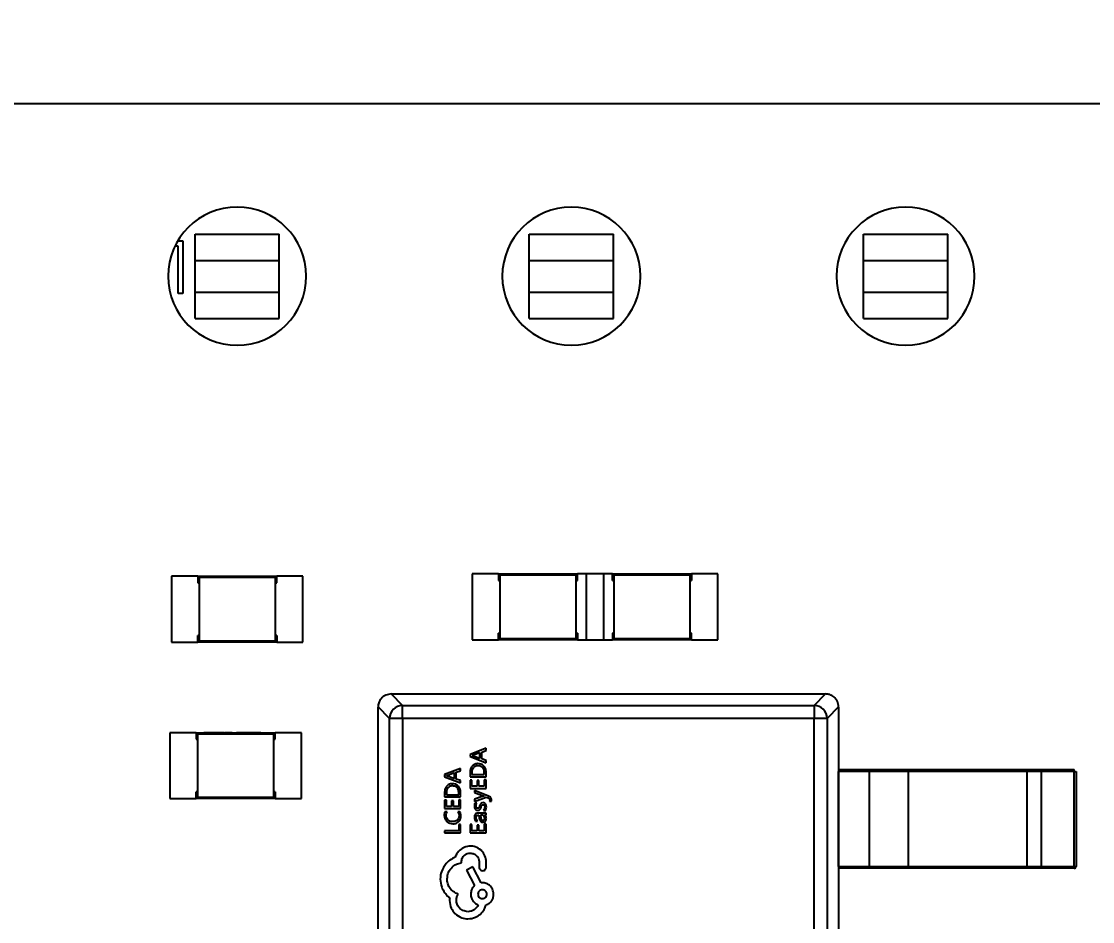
# Model space of a CAD drawing. Header units: millimetres. Extents: x 0 to 297, y 0 to 210.
# Drawn here: x 82.41 to 98.69, y 152.87 to 166.55 of the extents above; entities that cross this region are included whole.
import ezdxf

# ---------------------------------------------------------------- set-up
doc = ezdxf.new("R2010")
doc.units = ezdxf.units.MM
doc.layers.add('图框', color=7, linetype='Continuous')
doc.styles.add('SLDTEXTSTYLE0', font='TXT', dxfattribs={"width": 0.7})
doc.dimstyles.new('SLDDIMSTYLE0', dxfattribs={"dimtxt": 3.5, "dimasz": 4.08, "dimexe": 0, "dimexo": 0.0625, "dimgap": 0.875, "dimtad": 2, "dimlfac": 0.5, "dimrnd": 1e-09, "dimzin": 12, "dimdsep": 46, "dimtxsty": 'SLDTEXTSTYLE0', "dimsah": 1, "dimcen": 0.09, "dimadec": 0, "dimazin": 3, "dimtfac": 1, "dimtofl": 0, "dimtmove": 0, "dimatfit": 3, "dimfxl": 0, "dimfrac": 2, "dimtolj": 1, "dimtzin": 12, "dimarcsym": 0})

# ---------------------------------------------------------------- blocks, each defined once
blk = doc.blocks.new('_D_2')
at = {"layer": '图框'}
for p, q in [((47.865, 164.312), (47.865, 190.834)), ((123.815, 164.312), (123.815, 190.834)), ((47.865, 188.834), (123.815, 188.834))]:
    blk.add_line(p, q, dxfattribs=at)
for points in [[(47.865, 188.834), (51.945, 188.326), (51.945, 189.342)], [(123.815, 188.834), (119.735, 189.342), (119.735, 188.326)]]:
    blk.add_solid(points, dxfattribs=at)
at = {"layer": '图框', "insert": (82.78, 193.346), "char_height": 3.5, "attachment_point": 1, "style": 'SLDTEXTSTYLE0'}
blk.add_mtext('37.97', dxfattribs=at)

msp = doc.modelspace()

# ---------------------------------------------------------------- linework, layer by layer
at = {"color": 7, "linetype": 'Continuous', "lineweight": 25}
for p, q in [((48.856, 165.303), (122.824, 165.303)), ((85.046, 163.321), (86.326, 163.321)), ((85.046, 162.921), (85.046, 163.321)), ((86.326, 162.921), (86.326, 163.321)), ((90.126, 163.321), (91.406, 163.321)), ((90.126, 162.921), (90.126, 163.321)), ((91.406, 162.921), (91.406, 163.321)), ((95.206, 163.321), (96.486, 163.321)), ((95.206, 162.921), (95.206, 163.321)), ((96.486, 162.921), (96.486, 163.321)), ((84.789, 163.137), (84.74, 163.137)), ((84.784, 163.219), (84.861, 163.219)), ((84.789, 162.419), (84.789, 163.137)), ((84.861, 163.219), (84.861, 162.419)), ((85.046, 162.921), (86.326, 162.921)), ((85.046, 162.441), (85.046, 162.921)), ((86.326, 162.441), (86.326, 162.921)), ((90.126, 162.441), (90.126, 162.921)), ((90.126, 162.921), (91.406, 162.921)), ((91.406, 162.441), (91.406, 162.921)), ((95.206, 162.921), (96.486, 162.921)), ((95.206, 162.441), (95.206, 162.921)), ((96.486, 162.441), (96.486, 162.921)), ((84.861, 162.419), (84.789, 162.419)), ((85.046, 162.441), (86.326, 162.441)), ((85.046, 162.041), (85.046, 162.441)), ((86.326, 162.041), (86.326, 162.441)), ((90.126, 162.441), (91.406, 162.441)), ((90.126, 162.041), (90.126, 162.441)), ((91.406, 162.041), (91.406, 162.441)), ((95.206, 162.441), (96.486, 162.441)), ((95.206, 162.041), (95.206, 162.441)), ((96.486, 162.041), (96.486, 162.441)), ((85.046, 162.041), (86.326, 162.041)), ((90.126, 162.041), (91.406, 162.041)), ((95.206, 162.041), (96.486, 162.041)), ((84.687, 158.121), (84.687, 157.121)), ((85.087, 158.121), (84.687, 158.121)), ((85.107, 158.101), (85.087, 158.121)), ((85.087, 158.121), (86.287, 158.121)), ((85.087, 158.121), (85.087, 158.021)), ((86.267, 158.101), (85.107, 158.101)), ((85.107, 158.101), (85.107, 157.141)), ((85.207, 158.123), (85.207, 158.121)), ((85.207, 158.123), (85.238, 158.123)), ((85.238, 158.123), (85.238, 158.121)), ((85.238, 158.123), (85.249, 158.123)), ((85.249, 158.123), (85.249, 158.121)), ((85.249, 158.123), (85.281, 158.123)), ((85.281, 158.123), (85.281, 158.121)), ((85.285, 158.123), (85.285, 158.121)), ((85.297, 158.123), (85.297, 158.121)), ((85.297, 158.123), (85.306, 158.123)), ((85.308, 158.123), (85.308, 158.121)), ((85.308, 158.123), (85.339, 158.123)), ((85.339, 158.123), (85.339, 158.121)), ((85.339, 158.123), (85.35, 158.123)), ((85.35, 158.123), (85.35, 158.121)), ((85.35, 158.123), (85.382, 158.123)), ((85.382, 158.123), (85.382, 158.121)), ((85.382, 158.123), (85.384, 158.123)), ((85.386, 158.123), (85.386, 158.121)), ((85.398, 158.123), (85.398, 158.121)), ((85.421, 158.123), (85.429, 158.123)), ((85.429, 158.123), (85.429, 158.121)), ((85.429, 158.123), (85.452, 158.123)), ((85.452, 158.123), (85.452, 158.121)), ((85.452, 158.123), (85.452, 158.121)), ((85.452, 158.123), (85.452, 158.123)), ((85.452, 158.123), (85.465, 158.123)), ((85.465, 158.123), (85.465, 158.121)), ((85.465, 158.123), (85.468, 158.123)), ((85.468, 158.123), (85.468, 158.121)), ((85.468, 158.123), (85.469, 158.123)), ((85.469, 158.123), (85.469, 158.121)), ((85.469, 158.123), (85.511, 158.123)), ((85.511, 158.123), (85.511, 158.121)), ((85.511, 158.123), (85.511, 158.123)), ((85.511, 158.123), (85.511, 158.121)), ((85.513, 158.123), (85.515, 158.123)), ((85.515, 158.123), (85.515, 158.121)), ((85.521, 158.121), (85.521, 158.123)), ((85.521, 158.123), (85.521, 158.121)), ((85.522, 158.123), (85.522, 158.121)), ((85.522, 158.123), (85.522, 158.121)), ((85.527, 158.123), (85.527, 158.121)), ((85.546, 158.123), (85.546, 158.121)), ((85.552, 158.123), (85.556, 158.123)), ((85.576, 158.123), (85.576, 158.121)), ((85.588, 158.123), (85.588, 158.121)), ((85.592, 158.123), (85.592, 158.121)), ((85.592, 158.123), (85.624, 158.123)), ((85.624, 158.123), (85.624, 158.121)), ((85.624, 158.123), (85.634, 158.123)), ((85.634, 158.123), (85.634, 158.121)), ((85.634, 158.123), (85.635, 158.123)), ((85.635, 158.123), (85.635, 158.121)), ((85.635, 158.123), (85.635, 158.121)), ((85.635, 158.123), (85.635, 158.123)), ((85.635, 158.123), (85.636, 158.123)), ((85.636, 158.123), (85.636, 158.121)), ((85.702, 158.123), (85.702, 158.121)), ((85.759, 158.123), (85.759, 158.121)), ((85.789, 158.123), (85.789, 158.121)), ((85.868, 158.123), (85.868, 158.121)), ((85.937, 158.123), (85.937, 158.121)), ((85.963, 158.123), (85.963, 158.121)), ((85.976, 158.123), (85.976, 158.121)), ((86.043, 158.123), (86.043, 158.121)), ((86.071, 158.123), (86.071, 158.121)), ((86.287, 158.121), (86.267, 158.101)), ((86.267, 157.141), (86.267, 158.101)), ((86.287, 158.021), (86.287, 158.121)), ((86.687, 158.121), (86.287, 158.121)), ((86.687, 157.121), (86.687, 158.121)), ((89.259, 158.157), (89.259, 157.157)), ((89.659, 158.157), (89.259, 158.157)), ((89.679, 158.137), (89.659, 158.157)), ((89.659, 158.157), (90.859, 158.157)), ((89.659, 158.157), (89.659, 158.057)), ((89.679, 158.137), (89.679, 157.177)), ((90.839, 158.137), (89.679, 158.137)), ((89.78, 158.159), (89.78, 158.157)), ((89.78, 158.159), (89.81, 158.159)), ((89.81, 158.159), (89.81, 158.157)), ((89.81, 158.159), (89.821, 158.159)), ((89.821, 158.159), (89.821, 158.157)), ((89.821, 158.159), (89.853, 158.159)), ((89.853, 158.159), (89.853, 158.157)), ((89.857, 158.159), (89.857, 158.157)), ((89.869, 158.159), (89.869, 158.157)), ((89.881, 158.159), (89.881, 158.157)), ((89.881, 158.159), (89.911, 158.159)), ((89.911, 158.159), (89.911, 158.157)), ((89.911, 158.159), (89.922, 158.159)), ((89.922, 158.159), (89.922, 158.157)), ((89.922, 158.159), (89.954, 158.159)), ((89.954, 158.159), (89.954, 158.157)), ((89.954, 158.159), (89.956, 158.159)), ((89.958, 158.159), (89.958, 158.157)), ((89.97, 158.159), (89.97, 158.157)), ((89.993, 158.159), (90.001, 158.159)), ((90.001, 158.159), (90.001, 158.157)), ((90.001, 158.159), (90.024, 158.159)), ((90.024, 158.159), (90.024, 158.157)), ((90.024, 158.159), (90.025, 158.159)), ((90.025, 158.159), (90.025, 158.157)), ((90.025, 158.159), (90.038, 158.159)), ((90.038, 158.159), (90.038, 158.157)), ((90.038, 158.159), (90.04, 158.159)), ((90.04, 158.159), (90.04, 158.157)), ((90.04, 158.159), (90.041, 158.159)), ((90.041, 158.159), (90.041, 158.157)), ((90.041, 158.159), (90.083, 158.159)), ((90.083, 158.159), (90.083, 158.157)), ((90.083, 158.159), (90.084, 158.159)), ((90.084, 158.159), (90.084, 158.157)), ((90.085, 158.159), (90.087, 158.159)), ((90.087, 158.159), (90.087, 158.157)), ((90.094, 158.157), (90.094, 158.159)), ((90.094, 158.159), (90.094, 158.157)), ((90.094, 158.159), (90.094, 158.157)), ((90.094, 158.159), (90.094, 158.157)), ((90.099, 158.159), (90.099, 158.157)), ((90.119, 158.159), (90.119, 158.157)), ((90.124, 158.159), (90.128, 158.159)), ((90.149, 158.159), (90.149, 158.157)), ((90.161, 158.159), (90.161, 158.157)), ((90.164, 158.159), (90.164, 158.157)), ((90.164, 158.159), (90.196, 158.159)), ((90.196, 158.159), (90.196, 158.157)), ((90.196, 158.159), (90.207, 158.159)), ((90.207, 158.159), (90.207, 158.157)), ((90.207, 158.159), (90.207, 158.157)), ((90.207, 158.159), (90.207, 158.159)), ((90.207, 158.159), (90.207, 158.157)), ((90.207, 158.159), (90.208, 158.159)), ((90.207, 158.159), (90.207, 158.159)), ((90.208, 158.159), (90.208, 158.157)), ((90.274, 158.159), (90.274, 158.157)), ((90.331, 158.159), (90.331, 158.157)), ((90.362, 158.159), (90.362, 158.157)), ((90.44, 158.159), (90.44, 158.157)), ((90.51, 158.159), (90.51, 158.157)), ((90.535, 158.159), (90.535, 158.157)), ((90.549, 158.159), (90.549, 158.157)), ((90.615, 158.159), (90.615, 158.157)), ((90.643, 158.159), (90.643, 158.157)), ((90.859, 158.157), (90.839, 158.137)), ((90.839, 157.177), (90.839, 158.137)), ((91.259, 158.157), (90.859, 158.157)), ((90.859, 158.057), (90.859, 158.157)), ((90.991, 158.158), (90.991, 157.158)), ((91.391, 158.158), (90.991, 158.158)), ((91.259, 157.157), (91.259, 158.157)), ((91.391, 158.158), (91.411, 158.138)), ((91.391, 158.158), (92.591, 158.158)), ((91.391, 158.058), (91.391, 158.158)), ((92.571, 158.138), (91.411, 158.138)), ((91.411, 158.138), (91.411, 157.178)), ((92.571, 158.138), (92.591, 158.158)), ((92.571, 157.178), (92.571, 158.138)), ((92.591, 158.158), (92.591, 158.058)), ((92.991, 158.158), (92.591, 158.158)), ((92.991, 157.158), (92.991, 158.158)), ((85.087, 158.021), (85.097, 158.021)), ((86.277, 158.021), (86.287, 158.021)), ((89.659, 158.057), (89.669, 158.057)), ((90.849, 158.057), (90.859, 158.057)), ((91.391, 158.058), (91.401, 158.058)), ((92.581, 158.058), (92.591, 158.058)), ((84.687, 157.121), (85.087, 157.121)), ((85.097, 157.221), (85.087, 157.221)), ((85.087, 157.121), (85.087, 157.221)), ((85.107, 157.141), (85.087, 157.121)), ((86.287, 157.121), (85.087, 157.121)), ((85.107, 157.141), (86.267, 157.141)), ((86.287, 157.121), (86.267, 157.141)), ((86.287, 157.221), (86.277, 157.221)), ((86.287, 157.221), (86.287, 157.121)), ((86.287, 157.121), (86.687, 157.121)), ((89.259, 157.157), (89.659, 157.157)), ((89.669, 157.257), (89.659, 157.257)), ((89.659, 157.157), (89.659, 157.257)), ((89.679, 157.177), (89.659, 157.157)), ((90.859, 157.157), (89.659, 157.157)), ((89.679, 157.177), (90.839, 157.177)), ((90.859, 157.157), (90.839, 157.177)), ((90.859, 157.257), (90.849, 157.257)), ((90.859, 157.257), (90.859, 157.157)), ((90.859, 157.157), (91.259, 157.157)), ((90.991, 157.158), (91.391, 157.158)), ((91.391, 157.258), (91.391, 157.158)), ((91.401, 157.258), (91.391, 157.258)), ((91.391, 157.158), (91.411, 157.178)), ((92.591, 157.158), (91.391, 157.158)), ((91.411, 157.178), (92.571, 157.178)), ((91.607, 157.156), (91.607, 157.158)), ((91.635, 157.156), (91.635, 157.158)), ((91.701, 157.156), (91.701, 157.158)), ((91.715, 157.156), (91.715, 157.158)), ((91.74, 157.156), (91.74, 157.158)), ((91.81, 157.156), (91.81, 157.158)), ((91.888, 157.156), (91.888, 157.158)), ((91.919, 157.156), (91.919, 157.158)), ((91.976, 157.156), (91.976, 157.158)), ((92.042, 157.156), (92.042, 157.158)), ((92.043, 157.156), (92.042, 157.156)), ((92.043, 157.156), (92.043, 157.158)), ((92.043, 157.156), (92.043, 157.158)), ((92.044, 157.156), (92.043, 157.156)), ((92.043, 157.156), (92.043, 157.156)), ((92.044, 157.156), (92.044, 157.158)), ((92.054, 157.156), (92.044, 157.156)), ((92.054, 157.156), (92.054, 157.158)), ((92.086, 157.156), (92.054, 157.156)), ((92.086, 157.156), (92.086, 157.158)), ((92.09, 157.156), (92.09, 157.158)), ((92.101, 157.156), (92.101, 157.158)), ((92.126, 157.156), (92.122, 157.156)), ((92.131, 157.156), (92.131, 157.158)), ((92.151, 157.156), (92.151, 157.158)), ((92.156, 157.158), (92.156, 157.156)), ((92.156, 157.156), (92.156, 157.158)), ((92.156, 157.156), (92.156, 157.158)), ((92.156, 157.156), (92.156, 157.158)), ((92.163, 157.156), (92.163, 157.158)), ((92.165, 157.156), (92.163, 157.156)), ((92.166, 157.156), (92.166, 157.158)), ((92.167, 157.156), (92.166, 157.156)), ((92.167, 157.156), (92.167, 157.158)), ((92.209, 157.156), (92.167, 157.156)), ((92.209, 157.156), (92.209, 157.158)), ((92.21, 157.156), (92.209, 157.156)), ((92.21, 157.156), (92.21, 157.158)), ((92.212, 157.156), (92.21, 157.156)), ((92.212, 157.156), (92.212, 157.158)), ((92.226, 157.156), (92.212, 157.156)), ((92.226, 157.156), (92.226, 157.158)), ((92.226, 157.156), (92.226, 157.158)), ((92.226, 157.156), (92.226, 157.156)), ((92.249, 157.156), (92.226, 157.156)), ((92.249, 157.156), (92.249, 157.158)), ((92.257, 157.156), (92.249, 157.156)), ((92.28, 157.156), (92.28, 157.158)), ((92.292, 157.156), (92.292, 157.158)), ((92.296, 157.156), (92.294, 157.156)), ((92.296, 157.156), (92.296, 157.158)), ((92.328, 157.156), (92.296, 157.156)), ((92.328, 157.156), (92.328, 157.158)), ((92.339, 157.156), (92.328, 157.156)), ((92.339, 157.156), (92.339, 157.158)), ((92.369, 157.156), (92.339, 157.156)), ((92.369, 157.156), (92.369, 157.158)), ((92.381, 157.156), (92.381, 157.158)), ((92.393, 157.156), (92.393, 157.158)), ((92.397, 157.156), (92.397, 157.158)), ((92.429, 157.156), (92.397, 157.156)), ((92.429, 157.156), (92.429, 157.158)), ((92.44, 157.156), (92.429, 157.156)), ((92.44, 157.156), (92.44, 157.158)), ((92.47, 157.156), (92.44, 157.156)), ((92.47, 157.156), (92.47, 157.158)), ((92.571, 157.178), (92.591, 157.158)), ((92.591, 157.258), (92.581, 157.258)), ((92.591, 157.158), (92.591, 157.258)), ((92.591, 157.158), (92.991, 157.158)), ((88.026, 156.334), (88.2, 156.16)), ((88.028, 156.334), (94.628, 156.334)), ((94.457, 156.16), (94.63, 156.334)), ((88.002, 155.962), (87.828, 156.136)), ((88.2, 155.962), (88.2, 156.16)), ((88.2, 156.16), (94.457, 156.16)), ((94.457, 156.16), (94.457, 155.962)), ((94.828, 156.136), (94.654, 155.962)), ((87.828, 143.534), (87.828, 156.134)), ((94.828, 156.134), (94.828, 143.534)), ((88.002, 143.706), (88.002, 155.962)), ((88.2, 155.962), (88.002, 155.962)), ((88.2, 155.962), (88.2, 143.706)), ((94.457, 155.962), (88.2, 155.962)), ((94.654, 155.962), (94.457, 155.962)), ((94.457, 143.706), (94.457, 155.962)), ((94.654, 155.962), (94.654, 143.706)), ((84.662, 155.744), (84.662, 154.744)), ((85.062, 155.744), (84.662, 155.744)), ((85.082, 155.724), (85.062, 155.744)), ((85.062, 155.744), (86.262, 155.744)), ((85.062, 155.744), (85.062, 155.644)), ((86.242, 155.724), (85.082, 155.724)), ((85.082, 155.724), (85.082, 154.764)), ((85.182, 155.746), (85.182, 155.744)), ((85.182, 155.746), (85.213, 155.746)), ((85.213, 155.746), (85.213, 155.744)), ((85.213, 155.746), (85.224, 155.746)), ((85.224, 155.746), (85.224, 155.744)), ((85.224, 155.746), (85.255, 155.746)), ((85.255, 155.746), (85.255, 155.744)), ((85.26, 155.746), (85.26, 155.744)), ((85.272, 155.746), (85.272, 155.744)), ((85.272, 155.746), (85.281, 155.746)), ((85.283, 155.746), (85.283, 155.744)), ((85.283, 155.746), (85.313, 155.746)), ((85.313, 155.746), (85.313, 155.744)), ((85.313, 155.746), (85.325, 155.746)), ((85.325, 155.746), (85.325, 155.744)), ((85.325, 155.746), (85.356, 155.746)), ((85.356, 155.746), (85.356, 155.744)), ((85.356, 155.746), (85.358, 155.746)), ((85.36, 155.746), (85.36, 155.744)), ((85.373, 155.746), (85.373, 155.744)), ((85.396, 155.746), (85.403, 155.746)), ((85.403, 155.746), (85.403, 155.744)), ((85.403, 155.746), (85.426, 155.746)), ((85.426, 155.746), (85.426, 155.744)), ((85.426, 155.746), (85.427, 155.746)), ((85.427, 155.746), (85.427, 155.744)), ((85.427, 155.746), (85.44, 155.746)), ((85.44, 155.746), (85.44, 155.744)), ((85.44, 155.746), (85.442, 155.746)), ((85.442, 155.746), (85.442, 155.744)), ((85.442, 155.746), (85.444, 155.746)), ((85.444, 155.746), (85.444, 155.744)), ((85.444, 155.746), (85.486, 155.746)), ((85.486, 155.746), (85.486, 155.744)), ((85.486, 155.746), (85.486, 155.744)), ((85.486, 155.746), (85.486, 155.746)), ((85.487, 155.746), (85.489, 155.746)), ((85.489, 155.746), (85.489, 155.744)), ((85.496, 155.744), (85.496, 155.746)), ((85.496, 155.746), (85.496, 155.744)), ((85.496, 155.746), (85.496, 155.744)), ((85.496, 155.746), (85.496, 155.744)), ((85.502, 155.746), (85.502, 155.744)), ((85.521, 155.746), (85.521, 155.744)), ((85.527, 155.746), (85.531, 155.746)), ((85.551, 155.746), (85.551, 155.744)), ((85.563, 155.746), (85.563, 155.744)), ((85.567, 155.746), (85.567, 155.744)), ((85.567, 155.746), (85.598, 155.746)), ((85.598, 155.746), (85.598, 155.744)), ((85.598, 155.746), (85.609, 155.746)), ((85.609, 155.746), (85.609, 155.744)), ((85.609, 155.746), (85.61, 155.746)), ((85.61, 155.746), (85.61, 155.744)), ((85.61, 155.746), (85.61, 155.744)), ((85.61, 155.746), (85.61, 155.746)), ((85.61, 155.746), (85.61, 155.744)), ((85.61, 155.746), (85.61, 155.746)), ((85.677, 155.746), (85.677, 155.744)), ((85.733, 155.746), (85.733, 155.744)), ((85.764, 155.746), (85.764, 155.744)), ((85.843, 155.746), (85.843, 155.744)), ((85.912, 155.746), (85.912, 155.744)), ((85.938, 155.746), (85.938, 155.744)), ((85.951, 155.746), (85.951, 155.744)), ((86.018, 155.746), (86.018, 155.744)), ((86.045, 155.746), (86.045, 155.744)), ((86.262, 155.744), (86.242, 155.724)), ((86.242, 154.764), (86.242, 155.724)), ((86.262, 155.644), (86.262, 155.744)), ((86.662, 155.744), (86.262, 155.744)), ((86.662, 154.744), (86.662, 155.744)), ((85.062, 155.644), (85.072, 155.644)), ((86.252, 155.644), (86.262, 155.644)), ((89.47, 155.508), (89.226, 155.415)), ((89.47, 155.473), (89.47, 155.508)), ((89.226, 155.415), (89.226, 155.381)), ((89.226, 155.381), (89.47, 155.288)), ((89.257, 155.398), (89.257, 155.397)), ((89.376, 155.438), (89.274, 155.402)), ((89.274, 155.393), (89.376, 155.357)), ((89.376, 155.357), (89.376, 155.438)), ((89.403, 155.448), (89.47, 155.473)), ((89.403, 155.347), (89.403, 155.448)), ((89.47, 155.323), (89.403, 155.347)), ((89.47, 155.288), (89.47, 155.323)), ((89.083, 155.202), (88.839, 155.109)), ((89.016, 155.143), (89.083, 155.167)), ((89.083, 155.167), (89.083, 155.202)), ((94.828, 155.184), (95.3, 155.184)), ((95.3, 155.184), (95.3, 155.154)), ((95.3, 155.184), (95.871, 155.184)), ((95.871, 155.184), (97.674, 155.184)), ((97.674, 155.184), (97.913, 155.184)), ((97.913, 155.184), (98.408, 155.184)), ((88.839, 155.109), (88.839, 155.076)), ((88.839, 155.076), (89.083, 154.983)), ((88.87, 155.092), (88.87, 155.091)), ((88.989, 155.133), (88.887, 155.096)), ((88.887, 155.087), (88.989, 155.051)), ((88.989, 155.051), (88.989, 155.133)), ((89.016, 155.041), (89.016, 155.143)), ((89.083, 155.017), (89.016, 155.041)), ((89.083, 154.983), (89.083, 155.017)), ((89.226, 155.146), (89.226, 155.076)), ((89.226, 155.076), (89.47, 155.076)), ((89.226, 155.024), (89.226, 154.899)), ((89.254, 155.024), (89.226, 155.024)), ((89.254, 155.144), (89.254, 155.108)), ((89.254, 155.108), (89.442, 155.108)), ((89.254, 154.93), (89.254, 155.024)), ((89.36, 155.017), (89.332, 155.017)), ((89.332, 155.017), (89.332, 154.93)), ((89.36, 154.93), (89.36, 155.017)), ((89.442, 155.108), (89.442, 155.143)), ((89.47, 155.03), (89.442, 155.03)), ((89.442, 155.03), (89.442, 154.93)), ((89.47, 155.076), (89.47, 155.143)), ((89.47, 154.899), (89.47, 155.03)), ((95.3, 155.154), (94.828, 155.154)), ((94.828, 153.714), (94.828, 155.154)), ((95.3, 153.714), (95.3, 155.154)), ((95.889, 155.154), (95.3, 155.154)), ((95.889, 153.714), (95.889, 155.154)), ((97.692, 155.154), (95.889, 155.154)), ((97.692, 153.714), (97.692, 155.154)), ((97.914, 155.154), (97.692, 155.154)), ((97.914, 153.714), (97.914, 155.154)), ((98.409, 155.154), (97.914, 155.154)), ((98.409, 153.714), (98.409, 155.154)), ((98.409, 155.154), (98.438, 155.154)), ((98.438, 155.154), (98.438, 153.714)), ((85.072, 154.844), (85.062, 154.844)), ((85.062, 154.744), (85.062, 154.844)), ((86.262, 154.844), (86.252, 154.844)), ((86.262, 154.844), (86.262, 154.744)), ((88.839, 154.84), (88.839, 154.77)), ((88.867, 154.839), (88.867, 154.802)), ((89.055, 154.802), (89.055, 154.837)), ((89.083, 154.77), (89.083, 154.838)), ((89.226, 154.899), (89.47, 154.899)), ((89.332, 154.93), (89.254, 154.93)), ((89.496, 154.787), (89.296, 154.866)), ((89.296, 154.866), (89.296, 154.834)), ((89.296, 154.834), (89.427, 154.786)), ((89.442, 154.93), (89.36, 154.93)), ((84.662, 154.744), (85.062, 154.744)), ((85.082, 154.764), (85.062, 154.744)), ((86.262, 154.744), (85.062, 154.744)), ((85.082, 154.764), (86.242, 154.764)), ((86.262, 154.744), (86.242, 154.764)), ((86.262, 154.744), (86.662, 154.744)), ((88.839, 154.77), (89.083, 154.77)), ((88.867, 154.719), (88.839, 154.719)), ((88.839, 154.719), (88.839, 154.593)), ((88.867, 154.802), (89.055, 154.802)), ((88.867, 154.625), (88.867, 154.719)), ((88.973, 154.712), (88.945, 154.712)), ((88.945, 154.712), (88.945, 154.625)), ((88.973, 154.625), (88.973, 154.712)), ((89.083, 154.724), (89.055, 154.724)), ((89.055, 154.724), (89.055, 154.625)), ((89.083, 154.593), (89.083, 154.724)), ((89.427, 154.778), (89.296, 154.733)), ((89.296, 154.698), (89.47, 154.767)), ((89.296, 154.733), (89.296, 154.698)), ((89.329, 154.674), (89.3, 154.674)), ((89.441, 154.782), (89.427, 154.778)), ((89.441, 154.783), (89.441, 154.782)), ((89.47, 154.767), (89.501, 154.753)), ((89.522, 154.705), (89.55, 154.705)), ((88.839, 154.593), (89.083, 154.593)), ((88.878, 154.544), (88.845, 154.544)), ((88.945, 154.625), (88.867, 154.625)), ((89.055, 154.625), (88.973, 154.625)), ((89.073, 154.544), (89.043, 154.544)), ((89.47, 154.523), (89.358, 154.523)), ((89.432, 154.565), (89.464, 154.565)), ((89.47, 154.493), (89.47, 154.523)), ((89.083, 154.351), (89.055, 154.351)), ((89.055, 154.351), (89.055, 154.254)), ((89.083, 154.223), (89.083, 154.351)), ((89.254, 154.348), (89.226, 154.348)), ((89.226, 154.348), (89.226, 154.223)), ((89.254, 154.254), (89.254, 154.348)), ((89.308, 154.4), (89.338, 154.4)), ((89.359, 154.493), (89.367, 154.441)), ((89.399, 154.493), (89.383, 154.493)), ((89.383, 154.493), (89.388, 154.452)), ((89.442, 154.354), (89.442, 154.254)), ((89.47, 154.354), (89.442, 154.354)), ((89.443, 154.493), (89.47, 154.493)), ((89.443, 154.492), (89.443, 154.493)), ((89.47, 154.223), (89.47, 154.354)), ((89.055, 154.254), (88.839, 154.254)), ((88.839, 154.254), (88.839, 154.223)), ((88.839, 154.223), (89.083, 154.223)), ((89.226, 154.223), (89.47, 154.223)), ((89.332, 154.254), (89.254, 154.254)), ((89.36, 154.342), (89.332, 154.342)), ((89.332, 154.342), (89.332, 154.254)), ((89.36, 154.254), (89.36, 154.342)), ((89.442, 154.254), (89.36, 154.254)), ((89.094, 153.766), (89.094, 153.78)), ((89.266, 153.709), (89.174, 153.655)), ((89.395, 153.466), (89.266, 153.709)), ((89.365, 153.79), (89.365, 153.712)), ((89.471, 153.698), (89.471, 153.801)), ((94.828, 153.714), (95.3, 153.714)), ((95.3, 153.714), (95.889, 153.714)), ((95.3, 153.714), (95.3, 153.684)), ((95.889, 153.714), (97.692, 153.714)), ((97.692, 153.714), (97.914, 153.714)), ((97.914, 153.714), (98.409, 153.714)), ((98.409, 153.714), (98.438, 153.714)), ((89.174, 153.655), (89.296, 153.423)), ((95.3, 153.684), (94.828, 153.684)), ((95.871, 153.684), (95.3, 153.684)), ((97.674, 153.684), (95.871, 153.684)), ((97.913, 153.684), (97.674, 153.684)), ((98.408, 153.684), (97.913, 153.684)), ((89.412, 153.466), (89.395, 153.466))]:
    msp.add_line(p, q, dxfattribs=at)
at = {"color": 7, "linetype": 'Continuous', "lineweight": 25, "flags": 128}
for points in [[(95.871, 155.184), (95.875, 155.183), (95.878, 155.182), (95.881, 155.179), (95.884, 155.175), (95.886, 155.171), (95.888, 155.165), (95.889, 155.16), (95.889, 155.154)], [(97.674, 155.184), (97.678, 155.183), (97.681, 155.182), (97.684, 155.179), (97.687, 155.175), (97.689, 155.171), (97.691, 155.165), (97.692, 155.16), (97.692, 155.154)], [(95.889, 153.714), (95.889, 153.708), (95.888, 153.702), (95.886, 153.697), (95.884, 153.693), (95.881, 153.689), (95.878, 153.686), (95.875, 153.685), (95.871, 153.684)], [(97.692, 153.714), (97.692, 153.708), (97.691, 153.702), (97.689, 153.697), (97.687, 153.693), (97.684, 153.689), (97.681, 153.686), (97.678, 153.685), (97.674, 153.684)]]:
    msp.add_lwpolyline(points, dxfattribs=at)
at = {"color": 7, "linetype": 'Continuous', "lineweight": 25}
for centre, radius, start, end in [((85.686, 162.681), 1.05, 0, 180), ((90.766, 162.681), 1.05, 0, 180), ((95.846, 162.681), 1.05, 0, 180), ((85.686, 162.681), 1.05, 180, 0), ((90.766, 162.681), 1.05, 180, 0), ((95.846, 162.681), 1.05, 180, 0), ((88.205, 155.957), 0.203, 91.5366, 178.4634), ((94.451, 155.957), 0.203, 1.5366, 88.4634), ((97.698, 155.161), 0.216, 358.0109, 5.9867), ((98.193, 155.161), 0.216, 358.0109, 5.9867), ((97.698, 153.706), 0.216, 354.0133, 1.9891), ((98.408, 153.714), 0.03, 270, 0), ((98.193, 153.706), 0.216, 354.0133, 1.9891)]:
    msp.add_arc(centre, radius, start, end, dxfattribs=at)
for points, knots in [([(85.285, 158.123), (85.285, 158.123), (85.285, 158.123), (85.289, 158.123), (85.294, 158.123), (85.297, 158.123)], [0, 0, 0, 0, 0.297635, 0.573106, 1, 1, 1, 1]), ([(85.386, 158.123), (85.386, 158.123), (85.386, 158.123), (85.39, 158.123), (85.395, 158.123), (85.398, 158.123)], [0, 0, 0, 0, 0.297635, 0.573106, 1, 1, 1, 1]), ([(85.398, 158.123), (85.403, 158.123), (85.412, 158.123), (85.423, 158.123), (85.429, 158.123)], [0, 0, 0, 0, 0.541032, 1, 1, 1, 1]), ([(85.515, 158.123), (85.516, 158.123), (85.518, 158.123), (85.521, 158.123), (85.521, 158.123), (85.521, 158.123)], [0, 0, 0, 0, 0.292205, 0.564001, 1, 1, 1, 1]), ([(85.527, 158.123), (85.53, 158.123), (85.537, 158.123), (85.543, 158.123), (85.546, 158.123)], [0, 0, 0, 0, 0.516592, 1, 1, 1, 1]), ([(85.546, 158.123), (85.553, 158.123), (85.564, 158.123), (85.573, 158.123), (85.576, 158.123)], [0, 0, 0, 0, 0.568137, 1, 1, 1, 1]), ([(85.576, 158.123), (85.58, 158.123), (85.587, 158.123), (85.588, 158.123), (85.588, 158.123)], [0, 0, 0, 0, 0.535916, 1, 1, 1, 1]), ([(85.581, 158.123), (85.581, 158.123), (85.582, 158.123), (85.582, 158.123), (85.582, 158.123)], [0, 0, 0, 0, 0.168088, 1, 1, 1, 1]), ([(85.702, 158.123), (85.703, 158.123), (85.705, 158.123), (85.72, 158.123), (85.738, 158.123), (85.752, 158.123), (85.759, 158.123)], [0, 0, 0, 0, 0.2814787, 0.5586107, 0.7776073, 1, 1, 1, 1]), ([(85.759, 158.123), (85.763, 158.123), (85.771, 158.123), (85.784, 158.123), (85.789, 158.123)], [0, 0, 0, 0, 0.5568971, 1, 1, 1, 1]), ([(85.789, 158.123), (85.803, 158.123), (85.826, 158.123), (85.855, 158.123), (85.868, 158.123)], [0, 0, 0, 0, 0.560447, 1, 1, 1, 1]), ([(85.868, 158.123), (85.882, 158.123), (85.907, 158.123), (85.928, 158.123), (85.937, 158.123)], [0, 0, 0, 0, 0.5613801, 1, 1, 1, 1]), ([(85.937, 158.123), (85.943, 158.123), (85.952, 158.123), (85.96, 158.123), (85.963, 158.123)], [0, 0, 0, 0, 0.55532, 1, 1, 1, 1]), ([(85.963, 158.123), (85.966, 158.123), (85.97, 158.123), (85.974, 158.123), (85.976, 158.123)], [0, 0, 0, 0, 0.560098, 1, 1, 1, 1]), ([(85.976, 158.123), (85.99, 158.123), (86.015, 158.123), (86.035, 158.123), (86.043, 158.123)], [0, 0, 0, 0, 0.556227, 1, 1, 1, 1]), ([(86.043, 158.123), (86.052, 158.123), (86.067, 158.123), (86.07, 158.123), (86.071, 158.123)], [0, 0, 0, 0, 0.557202, 1, 1, 1, 1]), ([(90.087, 158.159), (90.088, 158.159), (90.09, 158.159), (90.093, 158.159), (90.093, 158.159), (90.094, 158.159)], [0, 0, 0, 0, 0.292205, 0.564001, 1, 1, 1, 1]), ([(90.099, 158.159), (90.103, 158.159), (90.109, 158.159), (90.115, 158.159), (90.119, 158.159)], [0, 0, 0, 0, 0.516592, 1, 1, 1, 1]), ([(90.153, 158.159), (90.153, 158.159), (90.154, 158.159), (90.154, 158.159), (90.154, 158.159)], [0, 0, 0, 0, 0.168088, 1, 1, 1, 1]), ([(90.535, 158.159), (90.538, 158.159), (90.542, 158.159), (90.547, 158.159), (90.549, 158.159)], [0, 0, 0, 0, 0.560098, 1, 1, 1, 1]), ([(91.715, 157.156), (91.712, 157.156), (91.708, 157.156), (91.703, 157.156), (91.701, 157.156)], [0, 0, 0, 0, 0.560098, 1, 1, 1, 1]), ([(92.097, 157.156), (92.097, 157.156), (92.096, 157.156), (92.096, 157.156), (92.096, 157.156)], [0, 0, 0, 0, 0.168088, 1, 1, 1, 1]), ([(92.151, 157.156), (92.147, 157.156), (92.141, 157.156), (92.135, 157.156), (92.131, 157.156)], [0, 0, 0, 0, 0.516592, 1, 1, 1, 1]), ([(92.163, 157.156), (92.162, 157.156), (92.16, 157.156), (92.157, 157.156), (92.157, 157.156), (92.156, 157.156)], [0, 0, 0, 0, 0.292205, 0.564001, 1, 1, 1, 1]), ([(88.026, 156.334), (87.998, 156.33), (87.94, 156.322), (87.874, 156.269), (87.835, 156.203), (87.83, 156.158), (87.828, 156.136)], [0, 0, 0, 0, 0.270737, 0.562283, 0.789249, 1, 1, 1, 1]), ([(88.028, 156.334), (88.028, 156.334), (88.027, 156.334), (88.026, 156.334), (88.026, 156.334)], [0, 0, 0, 0, 0.559632, 1, 1, 1, 1]), ([(94.63, 156.334), (94.63, 156.334), (94.629, 156.334), (94.628, 156.334), (94.628, 156.334)], [0, 0, 0, 0, 0.560326, 1, 1, 1, 1]), ([(94.828, 156.136), (94.824, 156.164), (94.817, 156.222), (94.763, 156.288), (94.697, 156.327), (94.652, 156.332), (94.63, 156.334)], [0, 0, 0, 0, 0.270737, 0.562283, 0.789249, 1, 1, 1, 1]), ([(87.828, 156.136), (87.828, 156.136), (87.828, 156.135), (87.828, 156.134), (87.828, 156.134)], [0, 0, 0, 0, 0.560326, 1, 1, 1, 1]), ([(94.828, 156.134), (94.828, 156.134), (94.828, 156.135), (94.828, 156.136), (94.828, 156.136)], [0, 0, 0, 0, 0.559632, 1, 1, 1, 1]), ([(85.26, 155.746), (85.26, 155.746), (85.26, 155.746), (85.263, 155.746), (85.268, 155.746), (85.272, 155.746)], [0, 0, 0, 0, 0.297635, 0.573106, 1, 1, 1, 1]), ([(85.36, 155.746), (85.361, 155.746), (85.361, 155.746), (85.364, 155.746), (85.369, 155.746), (85.373, 155.746)], [0, 0, 0, 0, 0.297635, 0.573106, 1, 1, 1, 1]), ([(85.373, 155.746), (85.378, 155.746), (85.387, 155.746), (85.398, 155.746), (85.403, 155.746)], [0, 0, 0, 0, 0.541032, 1, 1, 1, 1]), ([(85.489, 155.746), (85.491, 155.746), (85.493, 155.746), (85.495, 155.746), (85.496, 155.746), (85.496, 155.746)], [0, 0, 0, 0, 0.292205, 0.564001, 1, 1, 1, 1]), ([(85.502, 155.746), (85.505, 155.746), (85.511, 155.746), (85.518, 155.746), (85.521, 155.746)], [0, 0, 0, 0, 0.516592, 1, 1, 1, 1]), ([(85.521, 155.746), (85.528, 155.746), (85.539, 155.746), (85.547, 155.746), (85.551, 155.746)], [0, 0, 0, 0, 0.568137, 1, 1, 1, 1]), ([(85.551, 155.746), (85.555, 155.746), (85.562, 155.746), (85.563, 155.746), (85.563, 155.746)], [0, 0, 0, 0, 0.535916, 1, 1, 1, 1]), ([(85.555, 155.746), (85.555, 155.746), (85.557, 155.746), (85.557, 155.746), (85.557, 155.746)], [0, 0, 0, 0, 0.168088, 1, 1, 1, 1]), ([(85.677, 155.746), (85.678, 155.746), (85.68, 155.746), (85.694, 155.746), (85.712, 155.746), (85.726, 155.746), (85.733, 155.746)], [0, 0, 0, 0, 0.2814787, 0.5586107, 0.7776073, 1, 1, 1, 1]), ([(85.733, 155.746), (85.738, 155.746), (85.745, 155.746), (85.758, 155.746), (85.764, 155.746)], [0, 0, 0, 0, 0.5568971, 1, 1, 1, 1]), ([(85.764, 155.746), (85.777, 155.746), (85.801, 155.746), (85.83, 155.746), (85.843, 155.746)], [0, 0, 0, 0, 0.560447, 1, 1, 1, 1]), ([(85.843, 155.746), (85.857, 155.746), (85.882, 155.746), (85.903, 155.746), (85.912, 155.746)], [0, 0, 0, 0, 0.5613801, 1, 1, 1, 1]), ([(85.912, 155.746), (85.917, 155.746), (85.927, 155.746), (85.934, 155.746), (85.938, 155.746)], [0, 0, 0, 0, 0.55532, 1, 1, 1, 1]), ([(85.938, 155.746), (85.94, 155.746), (85.945, 155.746), (85.949, 155.746), (85.951, 155.746)], [0, 0, 0, 0, 0.560098, 1, 1, 1, 1]), ([(85.951, 155.746), (85.965, 155.746), (85.99, 155.746), (86.009, 155.746), (86.018, 155.746)], [0, 0, 0, 0, 0.556227, 1, 1, 1, 1]), ([(86.018, 155.746), (86.026, 155.746), (86.042, 155.746), (86.044, 155.746), (86.045, 155.746)], [0, 0, 0, 0, 0.557202, 1, 1, 1, 1]), ([(89.274, 155.402), (89.272, 155.401), (89.266, 155.399), (89.26, 155.398), (89.257, 155.398)], [0, 0, 0, 0, 0.461299, 1, 1, 1, 1]), ([(89.257, 155.397), (89.261, 155.396), (89.267, 155.395), (89.272, 155.394), (89.274, 155.393)], [0, 0, 0, 0, 0.62739, 1, 1, 1, 1]), ([(89.258, 155.238), (89.248, 155.223), (89.229, 155.195), (89.227, 155.161), (89.226, 155.146)], [0, 0, 0, 0, 0.5410323, 1, 1, 1, 1]), ([(89.277, 155.215), (89.27, 155.203), (89.256, 155.182), (89.255, 155.156), (89.254, 155.144)], [0, 0, 0, 0, 0.529515, 1, 1, 1, 1]), ([(89.345, 155.275), (89.335, 155.274), (89.317, 155.273), (89.286, 155.263), (89.269, 155.247), (89.258, 155.238)], [0, 0, 0, 0, 0.297635, 0.573106, 1, 1, 1, 1]), ([(89.346, 155.242), (89.338, 155.241), (89.323, 155.241), (89.298, 155.233), (89.285, 155.222), (89.277, 155.215)], [0, 0, 0, 0, 0.314975, 0.594694, 1, 1, 1, 1]), ([(89.436, 155.238), (89.422, 155.25), (89.395, 155.272), (89.361, 155.274), (89.345, 155.275)], [0, 0, 0, 0, 0.540507, 1, 1, 1, 1]), ([(89.417, 155.216), (89.412, 155.22), (89.402, 155.229), (89.377, 155.24), (89.358, 155.241), (89.346, 155.242)], [0, 0, 0, 0, 0.25995, 0.527871, 1, 1, 1, 1]), ([(89.442, 155.143), (89.441, 155.159), (89.44, 155.186), (89.423, 155.207), (89.417, 155.216)], [0, 0, 0, 0, 0.591294, 1, 1, 1, 1]), ([(89.47, 155.143), (89.469, 155.163), (89.466, 155.198), (89.445, 155.226), (89.436, 155.238)], [0, 0, 0, 0, 0.577296, 1, 1, 1, 1]), ([(88.887, 155.096), (88.885, 155.095), (88.879, 155.094), (88.873, 155.093), (88.87, 155.092)], [0, 0, 0, 0, 0.461299, 1, 1, 1, 1]), ([(88.87, 155.091), (88.874, 155.091), (88.879, 155.09), (88.885, 155.088), (88.887, 155.087)], [0, 0, 0, 0, 0.62739, 1, 1, 1, 1]), ([(88.871, 154.932), (88.861, 154.917), (88.842, 154.889), (88.84, 154.855), (88.839, 154.84)], [0, 0, 0, 0, 0.5410323, 1, 1, 1, 1]), ([(88.89, 154.909), (88.883, 154.898), (88.869, 154.876), (88.867, 154.851), (88.867, 154.839)], [0, 0, 0, 0, 0.529515, 1, 1, 1, 1]), ([(88.958, 154.969), (88.948, 154.969), (88.93, 154.968), (88.898, 154.957), (88.881, 154.942), (88.871, 154.932)], [0, 0, 0, 0, 0.2976353, 0.5731063, 1, 1, 1, 1]), ([(88.959, 154.936), (88.951, 154.936), (88.936, 154.935), (88.911, 154.928), (88.898, 154.916), (88.89, 154.909)], [0, 0, 0, 0, 0.314975, 0.594694, 1, 1, 1, 1]), ([(89.049, 154.932), (89.034, 154.944), (89.008, 154.966), (88.974, 154.968), (88.958, 154.969)], [0, 0, 0, 0, 0.5405068, 1, 1, 1, 1]), ([(89.03, 154.91), (89.025, 154.914), (89.014, 154.923), (88.99, 154.934), (88.971, 154.935), (88.959, 154.936)], [0, 0, 0, 0, 0.25995, 0.527871, 1, 1, 1, 1]), ([(89.055, 154.837), (89.054, 154.853), (89.053, 154.88), (89.036, 154.901), (89.03, 154.91)], [0, 0, 0, 0, 0.591294, 1, 1, 1, 1]), ([(89.083, 154.838), (89.081, 154.858), (89.079, 154.893), (89.058, 154.921), (89.049, 154.932)], [0, 0, 0, 0, 0.577296, 1, 1, 1, 1]), ([(89.3, 154.674), (89.297, 154.667), (89.292, 154.653), (89.292, 154.639), (89.292, 154.633)], [0, 0, 0, 0, 0.549614, 1, 1, 1, 1]), ([(89.317, 154.63), (89.317, 154.639), (89.318, 154.654), (89.326, 154.668), (89.329, 154.674)], [0, 0, 0, 0, 0.567156, 1, 1, 1, 1]), ([(89.394, 154.672), (89.392, 154.67), (89.387, 154.665), (89.379, 154.651), (89.374, 154.64), (89.371, 154.633)], [0, 0, 0, 0, 0.2118811, 0.4742847, 1, 1, 1, 1]), ([(89.423, 154.682), (89.417, 154.682), (89.406, 154.681), (89.397, 154.675), (89.394, 154.672)], [0, 0, 0, 0, 0.572606, 1, 1, 1, 1]), ([(89.46, 154.663), (89.458, 154.666), (89.453, 154.673), (89.44, 154.681), (89.429, 154.682), (89.423, 154.682)], [0, 0, 0, 0, 0.287771, 0.558422, 1, 1, 1, 1]), ([(89.427, 154.786), (89.43, 154.786), (89.435, 154.784), (89.439, 154.783), (89.441, 154.783)], [0, 0, 0, 0, 0.638425, 1, 1, 1, 1]), ([(89.552, 154.724), (89.551, 154.732), (89.55, 154.746), (89.536, 154.764), (89.518, 154.777), (89.504, 154.783), (89.496, 154.787)], [0, 0, 0, 0, 0.2422578, 0.4951393, 0.7266216, 1, 1, 1, 1]), ([(89.501, 154.753), (89.506, 154.751), (89.513, 154.748), (89.521, 154.74), (89.525, 154.731), (89.526, 154.725), (89.526, 154.722)], [0, 0, 0, 0, 0.321194, 0.5927975, 0.7925407, 1, 1, 1, 1]), ([(89.526, 154.722), (89.526, 154.719), (89.525, 154.713), (89.523, 154.707), (89.522, 154.705)], [0, 0, 0, 0, 0.542056, 1, 1, 1, 1]), ([(89.55, 154.705), (89.55, 154.708), (89.552, 154.715), (89.552, 154.721), (89.552, 154.724)], [0, 0, 0, 0, 0.522339, 1, 1, 1, 1]), ([(88.845, 154.544), (88.842, 154.534), (88.835, 154.516), (88.835, 154.496), (88.835, 154.486)], [0, 0, 0, 0, 0.516592, 1, 1, 1, 1]), ([(88.863, 154.487), (88.864, 154.498), (88.865, 154.518), (88.874, 154.536), (88.878, 154.544)], [0, 0, 0, 0, 0.564823, 1, 1, 1, 1]), ([(89.043, 154.544), (89.048, 154.533), (89.058, 154.513), (89.059, 154.491), (89.059, 154.481)], [0, 0, 0, 0, 0.540106, 1, 1, 1, 1]), ([(89.087, 154.477), (89.087, 154.491), (89.086, 154.514), (89.077, 154.535), (89.073, 154.544)], [0, 0, 0, 0, 0.5958342, 1, 1, 1, 1]), ([(89.292, 154.633), (89.292, 154.623), (89.293, 154.606), (89.302, 154.591), (89.306, 154.585)], [0, 0, 0, 0, 0.581614, 1, 1, 1, 1]), ([(89.358, 154.523), (89.35, 154.523), (89.337, 154.522), (89.318, 154.516), (89.303, 154.503), (89.293, 154.484), (89.292, 154.469), (89.292, 154.46)], [0, 0, 0, 0, 0.2157364, 0.3973822, 0.5615409, 0.7617568, 1, 1, 1, 1]), ([(89.306, 154.585), (89.308, 154.581), (89.314, 154.575), (89.326, 154.567), (89.336, 154.566), (89.343, 154.565)], [0, 0, 0, 0, 0.292205, 0.564001, 1, 1, 1, 1]), ([(89.323, 154.606), (89.321, 154.61), (89.317, 154.617), (89.317, 154.626), (89.317, 154.63)], [0, 0, 0, 0, 0.523627, 1, 1, 1, 1]), ([(89.34, 154.596), (89.338, 154.597), (89.335, 154.597), (89.328, 154.6), (89.325, 154.603), (89.323, 154.606)], [0, 0, 0, 0, 0.279552, 0.548934, 1, 1, 1, 1]), ([(89.356, 154.603), (89.354, 154.601), (89.349, 154.597), (89.343, 154.597), (89.34, 154.596)], [0, 0, 0, 0, 0.533014, 1, 1, 1, 1]), ([(89.343, 154.565), (89.349, 154.565), (89.358, 154.566), (89.367, 154.571), (89.37, 154.574)], [0, 0, 0, 0, 0.5737749, 1, 1, 1, 1]), ([(89.371, 154.633), (89.369, 154.626), (89.365, 154.615), (89.358, 154.606), (89.356, 154.603)], [0, 0, 0, 0, 0.676699, 1, 1, 1, 1]), ([(89.37, 154.574), (89.373, 154.576), (89.378, 154.58), (89.386, 154.593), (89.39, 154.604), (89.393, 154.611)], [0, 0, 0, 0, 0.204051, 0.464555, 1, 1, 1, 1]), ([(89.393, 154.611), (89.396, 154.619), (89.4, 154.63), (89.407, 154.64), (89.409, 154.643)], [0, 0, 0, 0, 0.667818, 1, 1, 1, 1]), ([(89.409, 154.643), (89.41, 154.645), (89.413, 154.647), (89.418, 154.65), (89.423, 154.651), (89.426, 154.651)], [0, 0, 0, 0, 0.288352, 0.560641, 1, 1, 1, 1]), ([(89.426, 154.651), (89.428, 154.651), (89.434, 154.651), (89.44, 154.646), (89.446, 154.639), (89.449, 154.628), (89.449, 154.62), (89.449, 154.615)], [0, 0, 0, 0, 0.16617, 0.317863, 0.479198, 0.70885, 1, 1, 1, 1]), ([(89.449, 154.615), (89.448, 154.605), (89.447, 154.587), (89.437, 154.572), (89.432, 154.565)], [0, 0, 0, 0, 0.549511, 1, 1, 1, 1]), ([(89.474, 154.612), (89.474, 154.623), (89.473, 154.641), (89.464, 154.656), (89.46, 154.663)], [0, 0, 0, 0, 0.5930999, 1, 1, 1, 1]), ([(89.464, 154.565), (89.467, 154.573), (89.473, 154.588), (89.474, 154.604), (89.474, 154.612)], [0, 0, 0, 0, 0.535911, 1, 1, 1, 1]), ([(88.835, 154.486), (88.837, 154.467), (88.84, 154.433), (88.861, 154.408), (88.871, 154.397)], [0, 0, 0, 0, 0.568137, 1, 1, 1, 1]), ([(88.89, 154.42), (88.882, 154.431), (88.866, 154.45), (88.864, 154.475), (88.863, 154.487)], [0, 0, 0, 0, 0.545172, 1, 1, 1, 1]), ([(88.871, 154.397), (88.886, 154.385), (88.914, 154.364), (88.949, 154.362), (88.966, 154.361)], [0, 0, 0, 0, 0.5359162, 1, 1, 1, 1]), ([(88.964, 154.395), (88.948, 154.396), (88.921, 154.397), (88.899, 154.413), (88.89, 154.42)], [0, 0, 0, 0, 0.585906, 1, 1, 1, 1]), ([(89.033, 154.418), (89.022, 154.411), (89.001, 154.396), (88.976, 154.395), (88.964, 154.395)], [0, 0, 0, 0, 0.528199, 1, 1, 1, 1]), ([(88.966, 154.361), (88.985, 154.363), (89.017, 154.365), (89.043, 154.385), (89.054, 154.393)], [0, 0, 0, 0, 0.582615, 1, 1, 1, 1]), ([(89.059, 154.481), (89.058, 154.468), (89.056, 154.444), (89.04, 154.426), (89.033, 154.418)], [0, 0, 0, 0, 0.571087, 1, 1, 1, 1]), ([(89.054, 154.393), (89.064, 154.406), (89.084, 154.431), (89.086, 154.462), (89.087, 154.477)], [0, 0, 0, 0, 0.538195, 1, 1, 1, 1]), ([(89.292, 154.46), (89.293, 154.448), (89.294, 154.427), (89.304, 154.408), (89.308, 154.4)], [0, 0, 0, 0, 0.572828, 1, 1, 1, 1]), ([(89.317, 154.457), (89.317, 154.461), (89.317, 154.469), (89.322, 154.479), (89.331, 154.487), (89.344, 154.492), (89.354, 154.493), (89.359, 154.493)], [0, 0, 0, 0, 0.190633, 0.356708, 0.518791, 0.733962, 1, 1, 1, 1]), ([(89.338, 154.4), (89.331, 154.41), (89.319, 154.428), (89.317, 154.448), (89.317, 154.457)], [0, 0, 0, 0, 0.566346, 1, 1, 1, 1]), ([(89.367, 154.441), (89.368, 154.435), (89.37, 154.422), (89.377, 154.406), (89.388, 154.393), (89.404, 154.385), (89.417, 154.384), (89.423, 154.383)], [0, 0, 0, 0, 0.223087, 0.413842, 0.584193, 0.78082, 1, 1, 1, 1]), ([(89.388, 154.452), (89.389, 154.445), (89.391, 154.434), (89.397, 154.426), (89.399, 154.422)], [0, 0, 0, 0, 0.641649, 1, 1, 1, 1]), ([(89.435, 154.48), (89.429, 154.484), (89.418, 154.492), (89.405, 154.492), (89.399, 154.493)], [0, 0, 0, 0, 0.5421823, 1, 1, 1, 1]), ([(89.399, 154.422), (89.4, 154.421), (89.404, 154.418), (89.411, 154.415), (89.417, 154.415), (89.421, 154.414)], [0, 0, 0, 0, 0.259426, 0.527409, 1, 1, 1, 1]), ([(89.421, 154.414), (89.423, 154.414), (89.427, 154.415), (89.435, 154.417), (89.439, 154.421), (89.441, 154.423)], [0, 0, 0, 0, 0.292626, 0.566552, 1, 1, 1, 1]), ([(89.423, 154.383), (89.432, 154.384), (89.446, 154.385), (89.456, 154.394), (89.46, 154.398)], [0, 0, 0, 0, 0.577345, 1, 1, 1, 1]), ([(89.449, 154.446), (89.448, 154.454), (89.447, 154.466), (89.439, 154.476), (89.435, 154.48)], [0, 0, 0, 0, 0.563392, 1, 1, 1, 1]), ([(89.441, 154.423), (89.444, 154.427), (89.449, 154.434), (89.449, 154.442), (89.449, 154.446)], [0, 0, 0, 0, 0.529978, 1, 1, 1, 1]), ([(89.474, 154.439), (89.474, 154.445), (89.473, 154.457), (89.464, 154.477), (89.451, 154.486), (89.443, 154.492)], [0, 0, 0, 0, 0.287353, 0.555636, 1, 1, 1, 1]), ([(89.46, 154.398), (89.465, 154.405), (89.473, 154.417), (89.474, 154.432), (89.474, 154.439)], [0, 0, 0, 0, 0.527593, 1, 1, 1, 1]), ([(89.228, 154.023), (89.199, 154.019), (89.143, 154.012), (89.075, 153.968), (89.026, 153.914), (89.009, 153.872), (89.001, 153.851)], [0, 0, 0, 0, 0.281479, 0.558611, 0.777607, 1, 1, 1, 1]), ([(89.393, 153.959), (89.365, 153.979), (89.316, 154.016), (89.255, 154.021), (89.228, 154.023)], [0, 0, 0, 0, 0.560121, 1, 1, 1, 1]), ([(89.094, 153.78), (89.097, 153.8), (89.102, 153.84), (89.138, 153.884), (89.182, 153.91), (89.214, 153.914), (89.23, 153.915)], [0, 0, 0, 0, 0.283534, 0.557975, 0.775205, 1, 1, 1, 1]), ([(89.23, 153.915), (89.249, 153.913), (89.287, 153.908), (89.33, 153.876), (89.357, 153.835), (89.363, 153.805), (89.365, 153.79)], [0, 0, 0, 0, 0.283961, 0.558121, 0.774973, 1, 1, 1, 1]), ([(89.471, 153.801), (89.464, 153.834), (89.452, 153.894), (89.411, 153.939), (89.393, 153.959)], [0, 0, 0, 0, 0.557617, 1, 1, 1, 1]), ([(88.864, 153.757), (88.835, 153.717), (88.784, 153.646), (88.777, 153.56), (88.773, 153.521)], [0, 0, 0, 0, 0.560447, 1, 1, 1, 1]), ([(89.001, 153.851), (88.972, 153.838), (88.921, 153.815), (88.881, 153.775), (88.864, 153.757)], [0, 0, 0, 0, 0.556897, 1, 1, 1, 1]), ([(88.878, 153.523), (88.882, 153.557), (88.89, 153.624), (88.947, 153.7), (89.017, 153.75), (89.068, 153.761), (89.094, 153.766)], [0, 0, 0, 0, 0.2844763, 0.5604314, 0.7778595, 1, 1, 1, 1]), ([(89.365, 153.712), (89.365, 153.71), (89.364, 153.707), (89.364, 153.703), (89.363, 153.702)], [0, 0, 0, 0, 0.560796, 1, 1, 1, 1]), ([(89.363, 153.702), (89.364, 153.694), (89.366, 153.678), (89.381, 153.661), (89.398, 153.65), (89.411, 153.649), (89.417, 153.648)], [0, 0, 0, 0, 0.283042, 0.558142, 0.775723, 1, 1, 1, 1]), ([(89.417, 153.648), (89.425, 153.649), (89.44, 153.651), (89.457, 153.664), (89.468, 153.681), (89.47, 153.692), (89.471, 153.698)], [0, 0, 0, 0, 0.281447, 0.55884, 0.777519, 1, 1, 1, 1]), ([(88.773, 153.521), (88.777, 153.479), (88.784, 153.405), (88.824, 153.341), (88.841, 153.313)], [0, 0, 0, 0, 0.56138, 1, 1, 1, 1]), ([(89.044, 153.291), (89.018, 153.302), (88.967, 153.326), (88.914, 153.387), (88.883, 153.454), (88.879, 153.5), (88.878, 153.523)], [0, 0, 0, 0, 0.277461, 0.551779, 0.771142, 1, 1, 1, 1]), ([(89.296, 153.423), (89.277, 153.402), (89.244, 153.365), (89.239, 153.315), (89.237, 153.292)], [0, 0, 0, 0, 0.54889, 1, 1, 1, 1]), ([(89.585, 153.292), (89.582, 153.318), (89.575, 153.369), (89.529, 153.425), (89.472, 153.46), (89.432, 153.464), (89.412, 153.466)], [0, 0, 0, 0, 0.283316, 0.558049, 0.775434, 1, 1, 1, 1]), ([(88.841, 153.313), (88.854, 153.298), (88.876, 153.269), (88.905, 153.247), (88.917, 153.237)], [0, 0, 0, 0, 0.55532, 1, 1, 1, 1]), ([(88.917, 153.237), (88.916, 153.229), (88.915, 153.216), (88.914, 153.203), (88.914, 153.197)], [0, 0, 0, 0, 0.560098, 1, 1, 1, 1]), ([(89.018, 153.199), (89.02, 153.217), (89.023, 153.25), (89.038, 153.278), (89.044, 153.291)], [0, 0, 0, 0, 0.569438, 1, 1, 1, 1]), ([(89.237, 153.292), (89.239, 153.272), (89.243, 153.232), (89.272, 153.184), (89.309, 153.149), (89.337, 153.136), (89.351, 153.129)], [0, 0, 0, 0, 0.2866904, 0.564822, 0.7821309, 1, 1, 1, 1]), ([(89.481, 153.291), (89.48, 153.3), (89.478, 153.318), (89.462, 153.34), (89.44, 153.355), (89.413, 153.36), (89.387, 153.355), (89.364, 153.339), (89.349, 153.317), (89.347, 153.3), (89.346, 153.291)], [0, 0, 0, 0, 0.1289235, 0.2521921, 0.3747028, 0.5, 0.6289235, 0.7521921, 0.8747028, 1, 1, 1, 1]), ([(89.346, 153.291), (89.347, 153.282), (89.349, 153.264), (89.364, 153.242), (89.387, 153.227), (89.414, 153.221), (89.441, 153.227), (89.463, 153.242), (89.478, 153.264), (89.48, 153.282), (89.481, 153.291)], [0, 0, 0, 0, 0.125297, 0.247808, 0.371076, 0.5, 0.628924, 0.752192, 0.874703, 1, 1, 1, 1]), ([(89.467, 153.128), (89.486, 153.136), (89.523, 153.152), (89.56, 153.196), (89.582, 153.244), (89.584, 153.276), (89.585, 153.292)], [0, 0, 0, 0, 0.2779095, 0.5531747, 0.7729185, 1, 1, 1, 1]), ([(88.914, 153.197), (88.919, 153.155), (88.928, 153.08), (88.976, 153.023), (88.997, 152.997)], [0, 0, 0, 0, 0.556227, 1, 1, 1, 1]), ([(89.192, 153.025), (89.166, 153.029), (89.115, 153.035), (89.059, 153.082), (89.024, 153.138), (89.02, 153.178), (89.018, 153.199)], [0, 0, 0, 0, 0.283316, 0.558049, 0.775434, 1, 1, 1, 1]), ([(89.351, 153.129), (89.342, 153.113), (89.324, 153.081), (89.282, 153.048), (89.237, 153.029), (89.207, 153.026), (89.192, 153.025)], [0, 0, 0, 0, 0.276785, 0.552833, 0.772739, 1, 1, 1, 1]), ([(89.384, 152.989), (89.405, 153.011), (89.443, 153.052), (89.46, 153.104), (89.467, 153.128)], [0, 0, 0, 0, 0.560871, 1, 1, 1, 1]), ([(88.997, 152.997), (89.03, 152.972), (89.088, 152.925), (89.162, 152.919), (89.195, 152.916)], [0, 0, 0, 0, 0.557202, 1, 1, 1, 1]), ([(89.195, 152.916), (89.234, 152.92), (89.304, 152.928), (89.36, 152.97), (89.384, 152.989)], [0, 0, 0, 0, 0.557939, 1, 1, 1, 1])]:
    msp.add_open_spline(points, degree=3, knots=knots, dxfattribs=at)

# ---------------------------------------------------------------- dimensions: what is measured, and where the dimension line sits
at = {"layer": '图框'}
dim = msp.add_linear_dim(base=(123.8148, 188.8342), p1=(47.8655, 164.312), p2=(123.8148, 164.312), dimstyle='SLDDIMSTYLE0', dxfattribs=at)
dim.commit()
dim.dimension.update_dxf_attribs({"geometry": '_D_2', "text_midpoint": (86.6103, 188.8342), "dimtype": 160})

doc.saveas('drawing.dxf')
